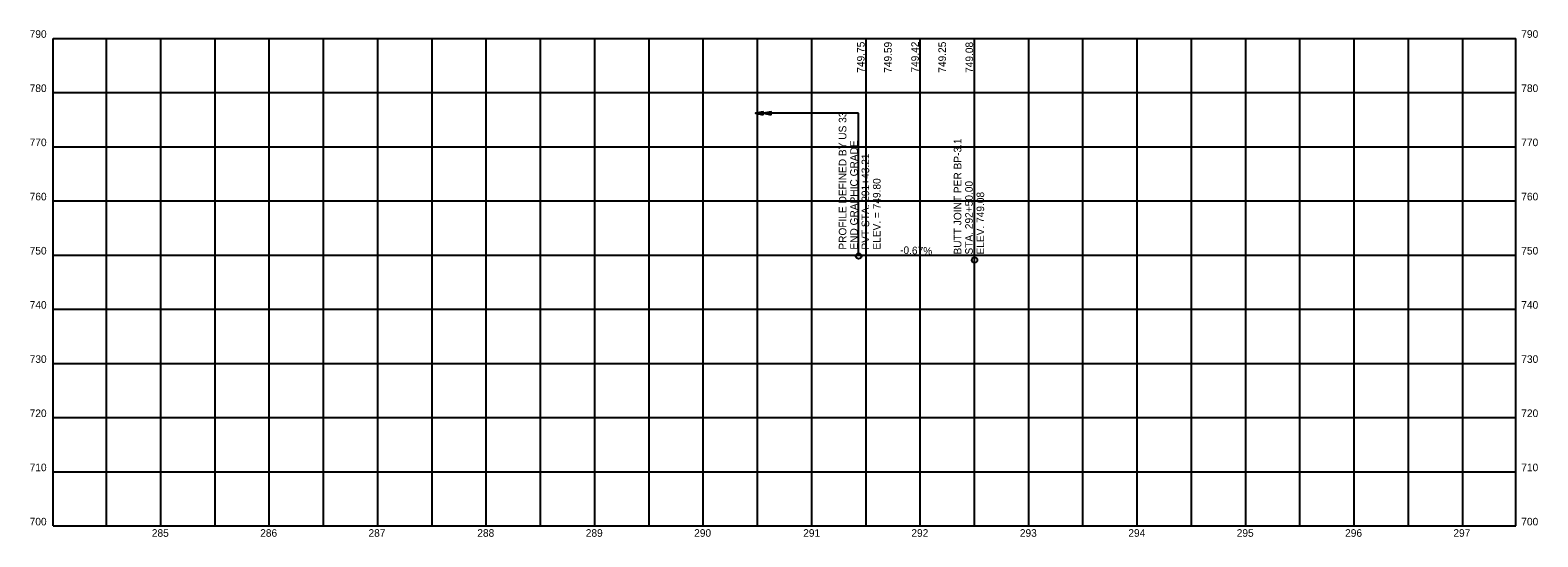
# Model space of a CAD drawing. Extents: x -21 to 1368, y 690 to 1158.
import ezdxf

# ---------------------------------------------------------------- set-up
doc = ezdxf.new("R2010")
doc.units = 0
for name, color, linetype in [('PF_P_Sta_Elev_Text', 7, 'Continuous'), ('PF_P_Text_Grade', 7, 'Continuous'), ('PF_P_Text_Points', 7, 'Continuous'), ('PF_P_Text_Strip_Grades_20', 7, 'Continuous'), ('SH_Major_Grid_Line', 7, 'Continuous'), ('SH_Text', 7, 'Continuous')]:
    doc.layers.add(name, color=color, linetype=linetype)

msp = doc.modelspace()

# ---------------------------------------------------------------- linework, layer by layer
at = {"layer": 'PF_P_Text_Points'}
for p, q in [((742.4, 949), (742.4, 1080.9)), ((849.2, 945.4), (849.2, 1049.8))]:
    msp.add_line(p, q, dxfattribs=at)
for centre in [(742.4, 949), (849.2, 945.4)]:
    msp.add_circle(centre, 2.5, dxfattribs=at)
at = {"layer": 'SH_Major_Grid_Line'}
for p, q in [((0, 1150), (1348.2, 1150)), ((0, 700), (0, 1150)), ((49.2, 700), (49.2, 1150)), ((99.2, 700), (99.2, 1150)), ((149.2, 700), (149.2, 1150)), ((199.2, 700), (199.2, 1150)), ((249.2, 700), (249.2, 1150)), ((299.2, 700), (299.2, 1150)), ((349.2, 700), (349.2, 1150)), ((399.2, 700), (399.2, 1150)), ((449.2, 700), (449.2, 1150)), ((499.2, 700), (499.2, 1150)), ((549.2, 700), (549.2, 1150)), ((599.2, 700), (599.2, 1150)), ((649.2, 700), (649.2, 1150)), ((699.2, 700), (699.2, 1150)), ((749.2, 700), (749.2, 1150)), ((799.2, 700), (799.2, 1150)), ((849.2, 700), (849.2, 1150)), ((899.2, 700), (899.2, 1150)), ((949.2, 700), (949.2, 1150)), ((999.2, 700), (999.2, 1150)), ((1049.2, 700), (1049.2, 1150)), ((1099.2, 700), (1099.2, 1150)), ((1149.2, 700), (1149.2, 1150)), ((1199.2, 700), (1199.2, 1150)), ((1249.2, 700), (1249.2, 1150)), ((1299.2, 700), (1299.2, 1150)), ((1348.2, 700), (1348.2, 1150)), ((0, 1100), (1348.2, 1100)), ((0, 1050), (1348.2, 1050)), ((0, 1000), (1348.2, 1000)), ((0, 950), (1348.2, 950)), ((0, 900), (1348.2, 900)), ((0, 850), (1348.2, 850)), ((0, 800), (1348.2, 800)), ((0, 750), (1348.2, 750)), ((0, 700), (1348.2, 700))]:
    msp.add_line(p, q, dxfattribs=at)
at = {"layer": 'SH_Text'}
msp.add_line((742.4, 1080.9), (647.4, 1080.9), dxfattribs=at)
for points in [[(654.4, 1079.5), (654.4, 1082.3), (647.4, 1080.9)], [(661.7, 1079.5), (661.7, 1082.3), (654.7, 1080.9)]]:
    msp.add_lwpolyline(points, close=True, dxfattribs=at)

# ---------------------------------------------------------------- texts
at = {"layer": 'PF_P_Sta_Elev_Text'}
for s, p in [('790', (-21.7, 1150.5)), ('790', (1353.2, 1150.5)), ('780', (-21.7, 1100.5)), ('780', (1353.2, 1100.5)), ('770', (-21.7, 1050.5)), ('770', (1353.2, 1050.5)), ('760', (-21.7, 1000.5)), ('760', (1353.2, 1000.5)), ('750', (-21.7, 950.5)), ('750', (1353.2, 950.5)), ('740', (-21.7, 900.5)), ('740', (1353.2, 900.5)), ('730', (-21.7, 850.5)), ('730', (1353.2, 850.5)), ('720', (-21.7, 800.5)), ('720', (1353.2, 800.5)), ('710', (-21.7, 750.5)), ('710', (1353.2, 750.5)), ('700', (-21.7, 700.5)), ('285', (90.9, 690)), ('286', (190.8, 690)), ('287', (290.6, 690)), ('288', (390.9, 690)), ('289', (490.9, 690)), ('290', (590.8, 690)), ('291', (691.3, 690)), ('292', (791, 690)), ('293', (891, 690)), ('294', (991, 690)), ('295', (1090.9, 690)), ('296', (1190.8, 690)), ('297', (1290.6, 690)), ('700', (1353.2, 700.5))]:
    msp.add_text(s, height=7, dxfattribs=at).set_placement(p)
at = {"layer": 'PF_P_Text_Grade'}
msp.add_text('-0.67%', height=7, rotation=358.0813, dxfattribs=at).set_placement((780.5, 951.2))
at = {"layer": 'PF_P_Text_Strip_Grades_20'}
for s, p in [('749.75', (747.9, 1118.3)), ('749.59', (772.9, 1118.2)), ('749.42', (797.9, 1118.4)), ('749.25', (822.9, 1118.3)), ('749.08', (847.9, 1118.1))]:
    msp.add_text(s, height=7, rotation=90, dxfattribs=at).set_placement(p)
at = {"layer": 'SH_Text'}
for s, p in [('PROFILE DEFINED BY US 33', (731.1, 955)), ('BUTT JOINT PER BP-3.1', (837.1, 950.5)), ('END GRAPHIC GRADE', (741.6, 955)), ('PVT STA. 291+43.21', (752.1, 955)), ('ELEV. = 749.80', (762.6, 955)), ('STA. 292+50.00', (847.6, 950.5)), ('ELEV. 749.08', (858.1, 950.5))]:
    msp.add_text(s, height=7, rotation=90, dxfattribs=at).set_placement(p)

doc.saveas('drawing.dxf')
